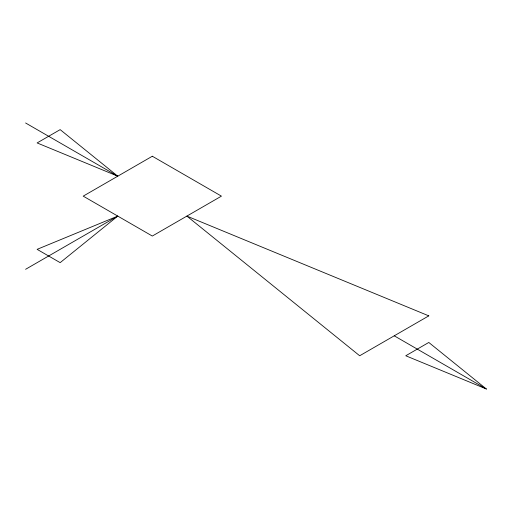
<?xml version="1.0" encoding="UTF-8"?>
<svg xmlns="http://www.w3.org/2000/svg" width="512" height="512" viewBox="0 0 512 512"><rect width="100%" height="100%" fill="white"/><g stroke="black" fill="none" stroke-linecap="round" stroke-linejoin="round"><path stroke-width="0.77" d="M117.76 216.096L60.16 262.65L37.12 249.35L117.76 216.096L25.6 269.299M117.76 176.186L37.12 142.931L60.16 129.632L117.76 176.186L25.6 122.982M486.4 389.018L405.76 355.763L428.8 342.464L486.4 389.018L394.24 335.814M152.32 156.237L83.2 196.141L152.32 236.045L221.44 196.141L152.32 156.237M428.8 315.859L359.68 355.763L186.88 216.096L428.8 315.859"/></g></svg>
